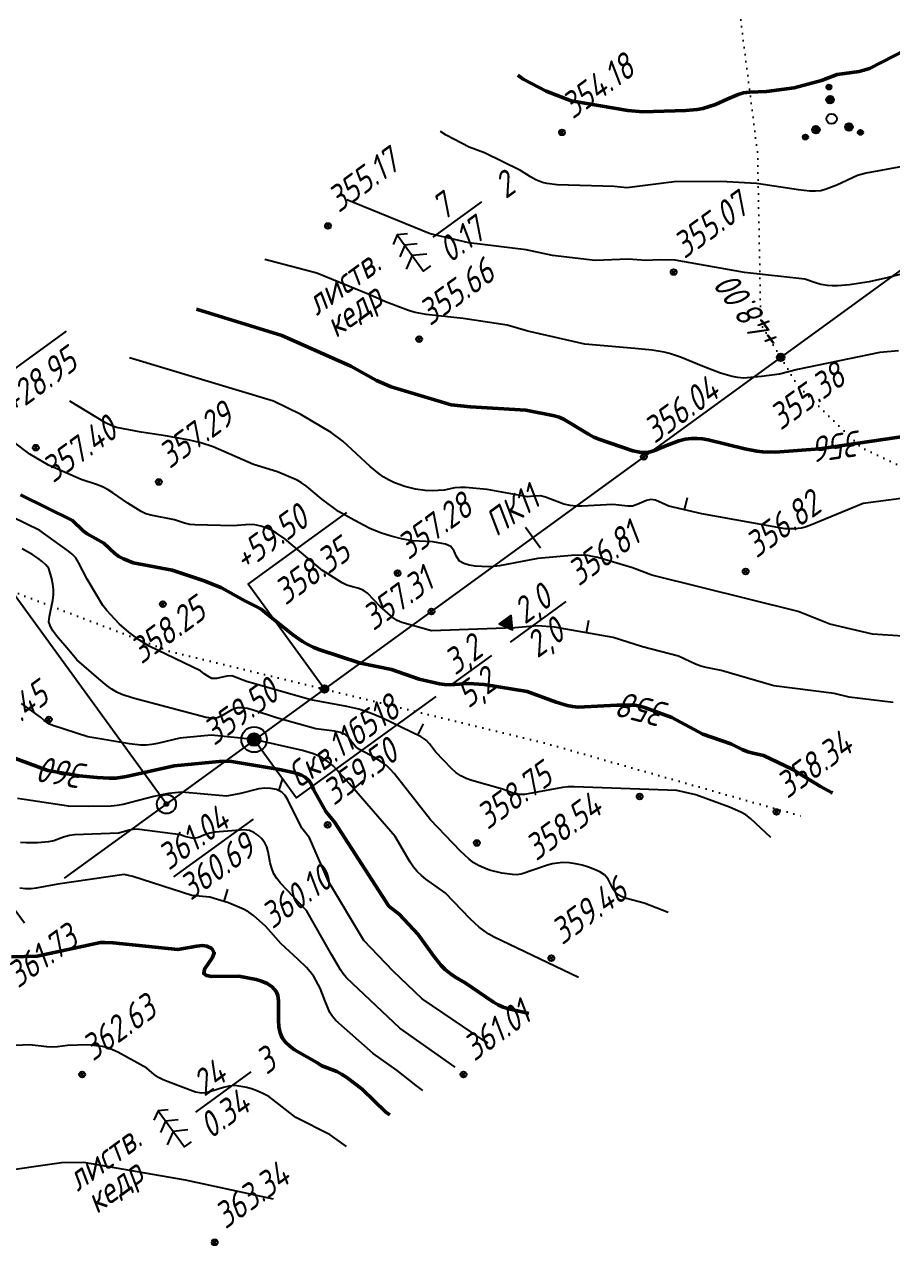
# Model space of a CAD drawing. Extents: x 1514039 to 1515876, y 2182924 to 2184238.
# Drawn here: x 1515033.8 to 1515169.7, y 2183554.5 to 2183746.1 of the extents above; entities that cross this region are included whole.
import ezdxf
from ezdxf.enums import TextEntityAlignment as Align

# ---------------------------------------------------------------- set-up
doc = ezdxf.new("R2010")
doc.units = 0
doc.linetypes.add('ИИDot', pattern=[1, 0, -1])
for name, color, linetype, lineweight in [('ИИ_ГЕОПУНКТ_025', 7, 'Continuous', 25), ('ИИ_КОНТУР_025', 7, 'ИИDot', 25), ('ИИ_ОТМЕТКА_025', 7, 'Continuous', 25), ('ИИ_ПИКЕТАЖ_025', 7, 'Continuous', 25), ('ИИ_РЕЛЬЕФ_025', 34, 'Continuous', 25), ('ИИ_РЕЛЬЕФ_050', 34, 'Continuous', 50), ('ИИ_СКВАЖИНА_025', 7, 'Continuous', 25), ('ИИ_ТРАССА_ТРУБ_025', 7, 'Continuous', 25), ('ИИ_УГОДЬЯ_025', 7, 'Continuous', 25)]:
    doc.layers.add(name, color=color, linetype=linetype, lineweight=lineweight)
doc.styles.add('VNIPISIMPLEXCUR', font='simplex.shx', dxfattribs={"width": 0.8, "oblique": 15})

# ---------------------------------------------------------------- blocks, each defined once
blk = doc.blocks.new('ИИ053952')
at = {"linetype": 'Continuous', "lineweight": 25}
h = blk.add_hatch(color=0, dxfattribs=at)
edge = h.paths.add_edge_path()
edge.add_arc((-1.309, 2.13), 0.2, 0, 360)
h = blk.add_hatch(color=0, dxfattribs=at)
edge = h.paths.add_edge_path()
edge.add_arc((-0.785, 1.278), 0.3, 0, 360)
h = blk.add_hatch(color=0, dxfattribs=at)
edge = h.paths.add_edge_path()
edge.add_arc((1.499, 0.041), 0.3, 0, 360)
h = blk.add_hatch(color=0, dxfattribs=at)
edge = h.paths.add_edge_path()
edge.add_arc((2.499, 0.068), 0.2, 0, 360)
h = blk.add_hatch(color=0, dxfattribs=at)
edge = h.paths.add_edge_path()
edge.add_arc((-0.714, -1.319), 0.3, 0, 360)
h = blk.add_hatch(color=0, dxfattribs=at)
edge = h.paths.add_edge_path()
edge.add_arc((-1.19, -2.198), 0.2, 0, 360)
at = {"color": 0, "linetype": 'Continuous', "lineweight": 25}
for centre, radius in [((-1.309, 2.13), 0.2), ((-0.785, 1.278), 0.3), ((0, 0), 0.4), ((1.499, 0.041), 0.3), ((2.499, 0.068), 0.2), ((-0.714, -1.319), 0.3), ((-1.19, -2.198), 0.2)]:
    blk.add_circle(centre, radius, dxfattribs=at)
blk = doc.blocks.new('PICKET')
at = {"color": 0, "linetype": 'Continuous', "lineweight": 25}
for p, q in [((-0.23, 0), (0.23, 0)), ((0, 0.23), (0, -0.23))]:
    blk.add_line(p, q, dxfattribs=at)
blk.add_circle((0, 0), 0.23, dxfattribs=at)
at = {"color": 0, "linetype": 'Continuous', "style": 'VNIPISIMPLEXCUR', "oblique": 15, "width": 0.8}
blk.add_attdef('OTMETKA', (1.25, 0.3), '', height=2, dxfattribs=at)
at = {"color": 8, "linetype": 'Continuous', "style": 'VNIPISIMPLEXCUR', "oblique": 15, "width": 0.8, "flags": 1}
blk.add_attdef('NOMER', (1.25, -2.7), '', height=2, dxfattribs=at)
blk = doc.blocks.new('ИИ053672А')
at = {"color": 0, "linetype": 'Continuous'}
for points in [[(0.7, 3.096), (0, 3.5), (-0.7, 3.096)], [(0, 3.5), (0, 0), (0.7, 0)], [(0.85, 2.009), (0, 2.5), (-0.85, 2.009)], [(1, 0.923), (0, 1.5), (-1, 0.923)]]:
    blk.add_lwpolyline(points, dxfattribs=at)
at = {"color": 0, "linetype": 'Continuous', "style": 'VNIPISIMPLEXCUR', "oblique": 15, "width": 0.8}
blk.add_attdef('RACE1', text='', height=2, dxfattribs=at).set_placement((-2, 2.25), align=Align.RIGHT)
blk.add_attdef('HEIGHT', (2, 2.25), '', height=2, dxfattribs=at)
blk.add_attdef('DISTANCE', text='', height=2, dxfattribs=at).set_placement((8.5, 1.75), align=Align.MIDDLE_LEFT)
blk.add_attdef('RACE2', text='', height=2, dxfattribs=at).set_placement((-2, 1.25), align=Align.TOP_RIGHT)
blk.add_attdef('THICKNESS', text='', height=2, dxfattribs=at).set_placement((2, 1.25), align=Align.TOP_LEFT)
blk = doc.blocks.new('ИИ15001')
at = {"color": 0, "linetype": 'Continuous', "lineweight": 25}
blk.add_lwpolyline([(0, 1), (0, -1)], dxfattribs=at)
at = {"color": 0, "linetype": 'Continuous', "lineweight": 25, "style": 'VNIPISIMPLEXCUR', "oblique": 15, "width": 0.8}
blk.add_attdef('STATIONING', text='', height=2, dxfattribs=at).set_placement((0, 2), align=Align.CENTER)
at = {"color": 7, "linetype": 'Continuous', "lineweight": 25, "style": 'VNIPISIMPLEXCUR', "oblique": 15, "width": 0.8}
blk.add_attdef('HEIGHT', text='', height=2, dxfattribs=at).set_placement((0, -2), align=Align.TOP_CENTER)
blk = doc.blocks.new('ИИ050052Р')
at = {"linetype": 'Continuous', "lineweight": 25}
h = blk.add_hatch(color=0, dxfattribs=at)
edge = h.paths.add_edge_path()
edge.add_arc((0, 0), 0.15, 0, 360)
at = {"color": 0, "linetype": 'Continuous', "lineweight": 25}
for radius in [0.75, 0.15]:
    blk.add_circle((0, 0), radius, dxfattribs=at)
at = {"color": 0, "linetype": 'Continuous', "style": 'VNIPISIMPLEXCUR', "oblique": 15, "width": 0.8}
for tag, p in [('CENTRE', (1.45, 0.7)), ('HEIGHT', (1.45, -2.7))]:
    blk.add_attdef(tag, p, '', height=2, dxfattribs=at)
for tag, p in [('NUMBER', (-2, -1)), ('STATIONING', (-2, -4.4)), ('ALPHA', (-2, -7.8))]:
    blk.add_attdef(tag, text='', height=2, dxfattribs=at).set_placement(p, align=Align.RIGHT)
at = {"color": 253, "linetype": 'Continuous', "style": 'VNIPISIMPLEXCUR', "oblique": 15, "width": 0.8, "flags": 1}
blk.add_attdef('NOTE', text='', height=1.6, dxfattribs=at).set_placement((-2, -10.8), align=Align.RIGHT)
blk = doc.blocks.new('ИИ25001')
at = {"linetype": 'Continuous'}
h = blk.add_hatch(color=0, dxfattribs=at)
edge = h.paths.add_edge_path()
edge.add_arc((0, 0), 0.5, 0, 360)
at = {"color": 0, "linetype": 'Continuous'}
for radius in [1, 0.5]:
    blk.add_circle((0, 0), radius, dxfattribs=at)
at = {"color": 0, "style": 'VNIPISIMPLEXCUR', "oblique": 15, "width": 0.8}
for tag, p in [('NUMBER', (2, 0.7)), ('STS', (14.218, 0.7)), ('EGWL', (38.317, 0.7)), ('TFS', (19.079, -1)), ('HEIGHT', (2, -2.7)), ('FS', (14.218, -2.7)), ('AGWL', (36.594, -2.7))]:
    blk.add_attdef(tag, p, '', height=2, dxfattribs=at)
at = {"color": 253, "style": 'VNIPISIMPLEXCUR', "oblique": 15, "width": 0.8, "flags": 1}
for tag, p in [('DATE', (-2.5, -0.8)), ('NOTE1', (-2.5, -3.2)), ('NOTE2', (-2.5, -5.6))]:
    blk.add_attdef(tag, text='', height=1.6, dxfattribs=at).set_placement(p, align=Align.RIGHT)
blk = doc.blocks.new('ИИ15002')
at = {"linetype": 'Continuous', "lineweight": 25}
h = blk.add_hatch(color=0, dxfattribs=at)
edge = h.paths.add_edge_path()
edge.add_arc((0, 0), 0.3, 0, 360)
at = {"color": 0, "linetype": 'Continuous', "lineweight": 25}
blk.add_circle((0, 0), 0.3, dxfattribs=at)
at = {"color": 0, "linetype": 'Continuous', "style": 'VNIPISIMPLEXCUR', "oblique": 15, "width": 0.8}
blk.add_attdef('STATIONING', (1, 1.3), '', height=2, rotation=90, dxfattribs=at)
at = {"color": 7, "linetype": 'Continuous', "style": 'VNIPISIMPLEXCUR', "oblique": 15, "width": 0.8}
blk.add_attdef('HEIGHT', text='', height=2, dxfattribs=at).set_placement((0, -1.3), align=Align.TOP_CENTER)
blk = doc.blocks.new('ИИ053296')
at = {"color": 0, "linetype": 'Continuous', "lineweight": 25}
blk.add_lwpolyline([(0, 0), (1, 0)], dxfattribs=at)
blk = doc.blocks.new('ИИ25002')
at = {"linetype": 'Continuous', "lineweight": 25}
blk.add_hatch(color=0, dxfattribs=at).paths.add_polyline_path([(0.577, 1), (-0.577, 1), (0, 0)])
at = {"color": 0, "linetype": 'Continuous', "lineweight": 25, "flags": 128}
blk.add_lwpolyline([(0.577, 1), (-0.577, 1), (0, 0)], close=True, dxfattribs=at)

msp = doc.modelspace()

# ---------------------------------------------------------------- linework, layer by layer
at = {"layer": 'ИИ_ГЕОПУНКТ_025'}
for points in [[(1515056.03, 2183623.9), (1515015.337, 2183679.864), (1515040.343, 2183698.046)], [(1515057.182, 2183612.479), (1515069.655, 2183621.548)]]:
    msp.add_lwpolyline(points, dxfattribs=at)
at = {"layer": 'ИИ_КОНТУР_025', "flags": 128}
for points in [[(1515144.117, 2183762.175), (1515148.707, 2183725.892), (1515149.199, 2183699.173), (1515155.021, 2183689.475), (1515164.968, 2183679.778), (1515175.401, 2183674.929), (1515188.093, 2183672.567), (1515192.403, 2183674.413), (1515197.022, 2183680.566), (1515202.871, 2183691.027), (1515208.105, 2183697.795), (1515213.873, 2183705.794), (1515224.6, 2183712.6), (1515236.441, 2183722.494), (1515243.995, 2183736.919), (1515247.52, 2183750.17), (1515247.184, 2183765.601), (1515241.809, 2183807.511), (1515231.499, 2183825.74)], [(1515009.854, 2183664.505), (1515032.612, 2183656.986), (1515056.57, 2183647.848), (1515115.048, 2183633.557), (1515155.492, 2183622.038)]]:
    msp.add_lwpolyline(points, dxfattribs=at)
at = {"layer": 'ИИ_ПИКЕТАЖ_025', "color": 4, "elevation": 358.35}
msp.add_lwpolyline([(1515080.808, 2183641.924), (1515068.838, 2183658.386), (1515084.291, 2183669.622)], dxfattribs=at)
at = {"layer": 'ИИ_РЕЛЬЕФ_025'}
for points, elevation in [([(1515171.422, 2183723.877), (1515165.739, 2183722.82), (1515164.361, 2183722.441), (1515161.125, 2183720.931), (1515159.461, 2183720.327), (1515158.619, 2183720.062), (1515157.77, 2183719.992), (1515156.895, 2183720.011), (1515155.091, 2183720.23), (1515148.536, 2183721.19), (1515142.919, 2183721.525), (1515135.626, 2183721.461), (1515128.2, 2183720.52), (1515126.214, 2183720.759), (1515117.306, 2183721.01), (1515115.68, 2183721.219), (1515114.987, 2183721.376), (1515113.943, 2183721.763), (1515113.101, 2183722.237), (1515111.539, 2183723.239), (1515105.906, 2183726.001), (1515103.463, 2183726.896), (1515099.907, 2183728.782), (1515099.016, 2183729.366)], 354.5), ([(1515172.066, 2183707.218), (1515169.207, 2183706.442), (1515166.195, 2183705.804), (1515163.129, 2183705.337), (1515161.255, 2183705.181), (1515160.414, 2183705.162), (1515159.656, 2183705.189), (1515158.637, 2183705.347), (1515157.77, 2183705.615), (1515156.13, 2183706.219), (1515146.672, 2183707.256), (1515135.776, 2183709.197), (1515133.293, 2183709.226), (1515131.216, 2183709.108), (1515128.414, 2183709.329), (1515123.244, 2183709.139), (1515116.564, 2183709.93), (1515112.442, 2183710.803), (1515103.458, 2183711.928), (1515097.394, 2183713.34), (1515084.288, 2183718.652)], 355), ([(1515170.769, 2183694.957), (1515167.882, 2183694.683), (1515154.96, 2183692.037), (1515152.144, 2183691.334), (1515149.312, 2183690.918), (1515146.47, 2183690.669), (1515145.589, 2183690.77), (1515144.698, 2183690.943), (1515142.895, 2183691.461), (1515140.17, 2183692.51), (1515136.596, 2183693.972), (1515134.876, 2183694.54), (1515134.041, 2183694.746), (1515132.157, 2183695.074), (1515129.449, 2183695.345), (1515121.62, 2183696.034), (1515112.662, 2183698.047), (1515109.457, 2183698.98), (1515102.527, 2183700.046), (1515096.727, 2183700.674), (1515095.03, 2183700.991), (1515093.999, 2183701.273), (1515090.379, 2183702.632), (1515087.919, 2183703.745), (1515079.619, 2183707.13), (1515071.448, 2183709.312)], 355.5), ([(1515173.954, 2183672.204), (1515165.265, 2183671.036), (1515156.894, 2183667.584), (1515156.161, 2183667.343), (1515155.522, 2183667.17), (1515154.551, 2183667.031), (1515153.019, 2183667.05), (1515139.982, 2183669.411), (1515134.79, 2183670.602), (1515132.685, 2183671.536), (1515131.98, 2183671.654), (1515131.27, 2183671.516), (1515129.843, 2183670.849), (1515129.112, 2183670.632), (1515128.352, 2183670.601), (1515126.017, 2183670.865), (1515121.15, 2183670.592), (1515120.222, 2183670.61), (1515119.337, 2183670.694), (1515118.304, 2183670.932), (1515115.44, 2183672.012), (1515114.644, 2183672.205), (1515113.596, 2183672.191), (1515112.653, 2183672.066), (1515106.313, 2183673.231), (1515102.896, 2183673.555), (1515102.126, 2183673.559), (1515101.224, 2183673.464), (1515099.565, 2183673.139), (1515097.665, 2183673.004), (1515096.61, 2183673.054), (1515095.095, 2183673.298), (1515093.404, 2183673.706), (1515092.535, 2183673.987), (1515091.671, 2183674.329), (1515090.83, 2183674.737), (1515090.112, 2183675.166), (1515089.393, 2183675.671), (1515087.958, 2183676.853), (1515083.657, 2183680.823), (1515081.837, 2183682.157), (1515077.119, 2183684.976), (1515072.792, 2183687.097), (1515050.239, 2183693.883)], 356.5), ([(1515171.475, 2183650.232), (1515166.735, 2183650.559), (1515160.05, 2183652.112), (1515155.078, 2183654.08), (1515132.144, 2183659.791), (1515129.106, 2183660.931), (1515123.646, 2183662.542), (1515122.828, 2183662.738), (1515122.082, 2183662.87), (1515121.174, 2183662.93), (1515119.548, 2183662.882), (1515114.264, 2183662.402), (1515108.246, 2183661.24), (1515107.318, 2183661.14), (1515106.447, 2183661.109), (1515104.415, 2183661.219), (1515103.477, 2183661.37), (1515102.648, 2183661.611), (1515101.972, 2183661.964), (1515101.51, 2183662.742), (1515101.116, 2183663.573), (1515100.639, 2183664.28), (1515099.799, 2183664.648), (1515097.79, 2183664.996), (1515094.527, 2183665.193), (1515092.885, 2183665.473), (1515091.241, 2183665.88), (1515089.569, 2183666.418), (1515087.924, 2183667.093), (1515085.478, 2183668.394), (1515083.024, 2183669.775), (1515080.315, 2183671.765), (1515078.017, 2183673.682), (1515077.222, 2183674.281), (1515076.505, 2183674.678), (1515073.434, 2183675.99), (1515069.689, 2183677.167), (1515063.333, 2183679.901), (1515061.447, 2183680.533), (1515059.63, 2183680.984), (1515055.872, 2183681.621), (1515052.087, 2183682.198), (1515048.218, 2183682.966), (1515047.348, 2183683.256), (1515046.495, 2183683.673), (1515040.876, 2183687.072)], 357), ([(1515169.951, 2183639.819), (1515163.074, 2183640.674), (1515160.725, 2183641.22), (1515151.235, 2183642.425), (1515143.005, 2183644.823), (1515140.618, 2183645.288), (1515139.818, 2183645.511), (1515138.941, 2183645.845), (1515136.293, 2183647.089), (1515130.644, 2183648.54), (1515126.061, 2183650.016), (1515116.839, 2183651.64), (1515114.198, 2183651.845), (1515110.666, 2183651.53), (1515097.597, 2183651.055), (1515092.956, 2183652.348), (1515092.178, 2183652.698), (1515091.508, 2183653.155), (1515089.531, 2183654.896), (1515087.547, 2183656.95), (1515086.853, 2183657.462), (1515086.039, 2183657.773), (1515085.196, 2183657.938), (1515084.314, 2183658.204), (1515083.586, 2183658.571), (1515080.477, 2183660.533), (1515074.589, 2183665.469), (1515073.307, 2183666.386), (1515072.611, 2183666.79), (1515071.758, 2183667.165), (1515070.84, 2183667.475), (1515069.881, 2183667.675), (1515069.065, 2183667.716), (1515066.495, 2183667.51), (1515060.46, 2183667.661), (1515059.692, 2183667.748), (1515058.839, 2183667.944), (1515057.302, 2183668.448), (1515053.596, 2183669.174), (1515052.822, 2183669.411), (1515052.067, 2183669.759), (1515049.997, 2183671.058), (1515047.641, 2183672.681), (1515046.872, 2183673.158), (1515046.122, 2183673.564), (1515045.239, 2183673.945), (1515042.675, 2183674.768), (1515037.55, 2183677.03), (1515034.638, 2183678.769), (1515032.082, 2183680.675)], 357.5), ([(1515150.791, 2183618.637), (1515147.604, 2183621.625), (1515146.835, 2183622.196), (1515146.067, 2183622.628), (1515144.287, 2183623.394), (1515139.003, 2183625.352), (1515136.065, 2183626.008), (1515119.963, 2183626.609), (1515119.01, 2183626.576), (1515118.122, 2183626.473), (1515112.163, 2183625.387), (1515111.37, 2183625.387), (1515110.464, 2183625.579), (1515108.73, 2183626.21), (1515103.896, 2183627.578), (1515103.006, 2183627.928), (1515102.187, 2183628.347), (1515101.423, 2183628.868), (1515100.733, 2183629.46), (1515098.212, 2183632.068), (1515097.281, 2183633.344), (1515096.732, 2183633.921), (1515095.967, 2183634.436), (1515089.812, 2183637.41), (1515087.997, 2183638.167), (1515086.169, 2183638.759), (1515084.334, 2183639.197), (1515078.68, 2183640.247), (1515068.556, 2183643.118), (1515066.281, 2183644.025), (1515065.518, 2183643.976), (1515063.886, 2183643.584), (1515063.167, 2183643.583), (1515062.54, 2183643.932), (1515061.942, 2183644.338), (1515061.369, 2183644.795), (1515053.343, 2183648.636), (1515051.822, 2183649.574), (1515050.134, 2183650.841), (1515048.642, 2183652.168), (1515047.308, 2183653.554), (1515046.691, 2183654.269), (1515046.085, 2183655.053), (1515045.043, 2183656.688), (1515043.585, 2183659.181), (1515042.268, 2183661.8), (1515041.832, 2183662.484), (1515041.259, 2183663.08), (1515040.688, 2183663.565), (1515036.159, 2183666.793), (1515031.808, 2183668.941)], 358.5), ([(1515134.668, 2183606.909), (1515130.942, 2183608.358), (1515128.146, 2183609.099), (1515127.289, 2183609.411), (1515126.565, 2183609.838), (1515126.077, 2183610.548), (1515125.277, 2183612.12), (1515124.68, 2183612.807), (1515123.987, 2183613.246), (1515123.146, 2183613.649), (1515122.199, 2183614.005), (1515121.188, 2183614.303), (1515120.154, 2183614.532), (1515119.14, 2183614.681), (1515118.188, 2183614.74), (1515117.33, 2183614.653), (1515116.476, 2183614.517), (1515115.629, 2183614.282), (1515111.655, 2183612.914), (1515110.901, 2183612.799), (1515110.271, 2183612.839), (1515108.593, 2183613.087), (1515106.688, 2183613.555), (1515105.776, 2183613.876), (1515104.95, 2183614.24), (1515104.198, 2183614.698), (1515103.487, 2183615.245), (1515102.144, 2183616.509), (1515097.42, 2183621.438), (1515091.748, 2183628.704), (1515091.127, 2183629.358), (1515090.509, 2183629.939), (1515089.659, 2183630.593), (1515088.776, 2183631.138), (1515086.303, 2183632.462), (1515085.666, 2183632.917), (1515085.082, 2183633.597), (1515084.645, 2183634.267), (1515084.042, 2183634.82), (1515083.298, 2183635.121), (1515082.4, 2183635.313), (1515079.441, 2183635.7), (1515073.305, 2183637.399), (1515069.611, 2183638.645), (1515068.743, 2183638.862), (1515067.93, 2183638.986), (1515067.188, 2183638.987), (1515066.28, 2183638.696), (1515064.699, 2183637.751), (1515063.883, 2183637.344), (1515063.102, 2183637.342), (1515062.266, 2183637.481), (1515050.791, 2183640.48), (1515049.052, 2183641.095), (1515048.277, 2183641.451), (1515047.457, 2183641.917), (1515046.723, 2183642.427), (1515045.416, 2183643.526), (1515041.984, 2183646.509), (1515040.749, 2183648.007), (1515038.807, 2183650.262), (1515038.278, 2183651.004), (1515037.866, 2183651.738), (1515037.607, 2183652.459), (1515037.713, 2183653.316), (1515038.227, 2183655.871), (1515038.333, 2183656.713), (1515038.325, 2183657.557), (1515038.236, 2183658.396), (1515038.051, 2183659.218), (1515037.582, 2183660.835), (1515037.124, 2183661.41), (1515036.547, 2183661.957), (1515035.869, 2183662.478), (1515035.11, 2183662.975), (1515033.43, 2183663.897)], 359), ([(1515120.639, 2183596.704), (1515107.395, 2183603.045), (1515106.591, 2183603.513), (1515105.816, 2183604.025), (1515105.074, 2183604.589), (1515103.676, 2183605.842), (1515099.727, 2183609.956), (1515096.72, 2183612.098), (1515096.007, 2183612.689), (1515095.341, 2183613.346), (1515094.776, 2183614.028), (1515094.253, 2183614.77), (1515091.869, 2183618.807), (1515084.721, 2183627.063), (1515082.156, 2183629.885), (1515081.407, 2183630.534), (1515080.529, 2183631.115), (1515079.833, 2183631.465), (1515079.066, 2183631.777), (1515077.36, 2183632.312), (1515069.725, 2183634.021), (1515063.037, 2183634.691), (1515058.114, 2183634.224), (1515054.626, 2183633.374), (1515053.739, 2183633.223), (1515052.834, 2183633.144), (1515051.986, 2183633.151), (1515050.246, 2183633.34), (1515043.727, 2183634.423), (1515038.217, 2183636.201), (1515037.595, 2183636.483), (1515036.853, 2183637.002), (1515036.291, 2183637.512), (1515033.318, 2183639.687)], 359.5), ([(1515106.483, 2183586.406), (1515105.691, 2183586.854), (1515096.139, 2183593.352), (1515091.553, 2183597.676), (1515086.966, 2183602.487), (1515081.46, 2183611.778), (1515078.462, 2183618.61), (1515077.232, 2183620.1), (1515075.085, 2183624.539), (1515074.618, 2183625.23), (1515074.115, 2183625.741), (1515073.273, 2183626.184), (1515072.378, 2183626.35), (1515071.43, 2183626.379), (1515070.531, 2183626.291), (1515067.647, 2183625.543), (1515065.446, 2183625.153), (1515058.453, 2183625.747), (1515056.363, 2183625.548), (1515054.059, 2183625.077), (1515049.25, 2183623.811), (1515048.329, 2183623.65), (1515047.391, 2183623.554), (1515043.786, 2183623.499), (1515040.664, 2183623.549), (1515032.671, 2183624.764)], 360.5), ([(1515101.276, 2183582.618), (1515092.619, 2183588.782), (1515084.279, 2183596.628), (1515083.719, 2183597.277), (1515083.298, 2183597.892), (1515081.926, 2183600.323), (1515078.003, 2183607.221), (1515073.904, 2183611.503), (1515073.348, 2183612.227), (1515072.886, 2183612.957), (1515072.528, 2183613.791), (1515072.298, 2183614.671), (1515071.984, 2183616.406), (1515071.78, 2183617.18), (1515071.464, 2183617.836), (1515070.958, 2183618.475), (1515070.372, 2183619.015), (1515069.735, 2183619.44), (1515069.078, 2183619.733), (1515068.216, 2183619.846), (1515063.671, 2183619.477), (1515062.824, 2183619.345), (1515061.917, 2183619.037), (1515061.065, 2183618.671), (1515060.248, 2183618.485), (1515059.571, 2183618.636), (1515058.902, 2183618.833), (1515058.241, 2183619.073), (1515051.809, 2183619.928), (1515051.044, 2183619.936), (1515050.165, 2183619.796), (1515048.561, 2183619.318), (1515041.629, 2183619.069), (1515040.825, 2183618.96), (1515039.908, 2183618.73), (1515038.37, 2183618.153), (1515037.523, 2183617.952), (1515035.843, 2183617.8), (1515034.026, 2183617.802), (1515033.16, 2183617.872)], 361), ([(1515096.243, 2183578.957), (1515095.18, 2183579.753), (1515092.187, 2183582.138), (1515088.46, 2183584.803), (1515082.604, 2183589.938), (1515082.06, 2183590.56), (1515081.671, 2183591.225), (1515080.928, 2183593.003), (1515080.104, 2183595.017), (1515079.123, 2183596.877), (1515078.581, 2183597.584), (1515077.983, 2183598.257), (1515076.672, 2183599.532), (1515073.947, 2183602.021), (1515071.614, 2183604.686), (1515069.661, 2183606.421), (1515068.961, 2183606.928), (1515068.198, 2183607.355), (1515065.759, 2183608.418), (1515062.843, 2183609.287), (1515060.03, 2183609.562), (1515050.783, 2183612.519), (1515049.428, 2183612.839), (1515038.989, 2183611.354), (1515035.624, 2183610.692), (1515034.851, 2183610.62), (1515033.92, 2183610.62), (1515033.051, 2183610.705)], 361.5), ([(1515084.24, 2183570.225), (1515081.698, 2183572.029), (1515076.297, 2183574.747), (1515072.78, 2183577.538), (1515072.067, 2183578.015), (1515071.344, 2183578.418), (1515070.443, 2183578.836), (1515069.535, 2183579.191), (1515068.616, 2183579.464), (1515066.742, 2183579.742), (1515065.873, 2183579.667), (1515064.962, 2183579.445), (1515063.142, 2183578.852), (1515062.294, 2183578.628), (1515061.527, 2183578.549), (1515060.584, 2183578.703), (1515056.32, 2183580.316), (1515055.514, 2183580.661), (1515054.81, 2183581.025), (1515054.117, 2183581.503), (1515052.948, 2183582.499), (1515048.431, 2183584.987), (1515047.594, 2183585.382), (1515046.819, 2183585.682), (1515045.983, 2183585.898), (1515043.727, 2183586.161), (1515040.51, 2183586.063), (1515038.969, 2183585.832), (1515038.143, 2183585.777), (1515037.3, 2183585.817), (1515034.557, 2183586.165), (1515030.234, 2183585.918)], 362.5), ([(1515072.827, 2183561.922), (1515059.035, 2183564.913), (1515043.087, 2183567.713), (1515039.6, 2183567.65), (1515028.969, 2183566.119), (1515025.273, 2183565.126), (1515023.735, 2183564.464), (1515023.053, 2183564.111), (1515022.422, 2183563.643), (1515021.853, 2183563.159), (1515019.688, 2183561.843), (1515019.075, 2183561.343), (1515018.55, 2183560.654), (1515018.128, 2183559.907), (1515017.569, 2183559.166), (1515016.913, 2183558.588), (1515015.276, 2183557.447), (1515013.566, 2183556.31), (1515005.621, 2183552.306)], 363)]:
    msp.add_lwpolyline(points, dxfattribs=dict(at, elevation=elevation))
at = {"layer": 'ИИ_РЕЛЬЕФ_050'}
for points, elevation in [([(1515179.592, 2183746.106), (1515166.241, 2183739.263), (1515165.369, 2183738.961), (1515164.606, 2183738.786), (1515161.153, 2183738.301), (1515158.712, 2183737.374), (1515154.441, 2183736.223), (1515150.113, 2183735.638), (1515147.442, 2183735.55), (1515146.468, 2183735.399), (1515145.658, 2183735.165), (1515143.933, 2183734.441), (1515142.078, 2183733.619), (1515141.104, 2183733.263), (1515140.102, 2183732.991), (1515139.249, 2183732.835), (1515137.443, 2183732.641), (1515130.736, 2183732.422), (1515128.379, 2183732.671), (1515119.456, 2183734.183), (1515115.559, 2183735.669), (1515111.935, 2183737.578), (1515111.138, 2183738.184)], 354), ([(1515172.307, 2183681.638), (1515158.431, 2183679.603), (1515151.527, 2183679.097), (1515149.477, 2183679.141), (1515148.582, 2183679.236), (1515146.714, 2183679.595), (1515140.977, 2183681.02), (1515140.07, 2183681.161), (1515139.194, 2183681.237), (1515138.355, 2183681.234), (1515137.355, 2183681.101), (1515136.358, 2183680.845), (1515134.429, 2183680.126), (1515132.688, 2183679.407), (1515131.926, 2183679.15), (1515131.255, 2183679.015), (1515130.445, 2183679.03), (1515129.131, 2183679.307), (1515123.804, 2183681.102), (1515123.016, 2183681.444), (1515122.171, 2183681.878), (1515118.4, 2183684.188), (1515117.594, 2183684.568), (1515116.862, 2183684.784), (1515112.346, 2183685.648), (1515103.677, 2183686.176), (1515100.687, 2183686.523), (1515091.275, 2183689.307), (1515088.975, 2183690.296), (1515084.95, 2183692.556), (1515074.122, 2183697.369), (1515060.731, 2183701.516)], 356), ([(1515160.429, 2183625.649), (1515160.279, 2183625.713), (1515158.58, 2183626.646), (1515154.124, 2183629.387), (1515149.601, 2183631.52), (1515147.986, 2183631.86), (1515147.175, 2183632.09), (1515146.29, 2183632.452), (1515144.513, 2183633.319), (1515140.113, 2183634.856), (1515135.243, 2183637.467), (1515131.115, 2183639.005), (1515130.287, 2183639.238), (1515129.456, 2183639.402), (1515126.637, 2183639.419), (1515120.564, 2183639.114), (1515119.671, 2183639.203), (1515118.869, 2183639.364), (1515117.136, 2183639.881), (1515112.558, 2183641.552), (1515105.834, 2183642.62), (1515103.398, 2183642.815), (1515100.568, 2183642.615), (1515099.619, 2183642.638), (1515098.828, 2183642.737), (1515095.641, 2183643.459), (1515091.327, 2183645), (1515086.476, 2183645.996), (1515079.905, 2183648.145), (1515079.025, 2183648.517), (1515078.182, 2183648.931), (1515077.346, 2183649.413), (1515075.78, 2183650.498), (1515072.078, 2183653.448), (1515071.508, 2183653.959), (1515070.864, 2183654.465), (1515070.093, 2183654.901), (1515068.313, 2183655.755), (1515064.663, 2183657.827), (1515061.958, 2183658.909), (1515056.933, 2183660.586), (1515050.817, 2183661.727), (1515049.302, 2183662.345), (1515048.562, 2183662.739), (1515047.96, 2183663.184), (1515046.209, 2183664.792), (1515043.607, 2183666.28), (1515043.003, 2183666.763), (1515041.288, 2183668.377), (1515033.145, 2183672.407)], 358), ([(1515112.846, 2183591.034), (1515109.717, 2183591.78), (1515108.81, 2183592.031), (1515108.04, 2183592.404), (1515107.288, 2183592.84), (1515102.841, 2183595.854), (1515101.263, 2183596.781), (1515100.487, 2183597.308), (1515099.733, 2183597.934), (1515099.098, 2183598.585), (1515097.878, 2183600.118), (1515095.498, 2183603.459), (1515092.512, 2183606.651), (1515090.905, 2183607.893), (1515082.408, 2183621.022), (1515081.016, 2183622.709), (1515079.094, 2183626.201), (1515078.807, 2183626.873), (1515078.419, 2183627.518), (1515077.775, 2183628.097), (1515077.199, 2183628.404), (1515076.488, 2183628.676), (1515075.663, 2183628.918), (1515073.746, 2183629.333), (1515066.233, 2183630.576), (1515064.831, 2183630.607), (1515057.238, 2183629.886), (1515049.792, 2183628.194), (1515048.096, 2183627.982), (1515047.066, 2183627.947), (1515045.149, 2183628.058), (1515042.362, 2183628.337), (1515037.455, 2183629.176), (1515029.972, 2183631.95)], 360), ([(1515091.049, 2183575.178), (1515090.449, 2183575.572), (1515086.703, 2183579.171), (1515084.307, 2183581.028), (1515083.492, 2183581.554), (1515082.729, 2183581.941), (1515080.398, 2183582.866), (1515079.585, 2183583.391), (1515076.13, 2183585.371), (1515075.369, 2183585.926), (1515074.712, 2183586.541), (1515074.188, 2183587.233), (1515073.848, 2183588.041), (1515073.669, 2183588.981), (1515073.603, 2183590.001), (1515073.589, 2183593.031), (1515073.481, 2183593.86), (1515073.241, 2183594.513), (1515072.595, 2183595.259), (1515071.802, 2183595.744), (1515070.925, 2183596.132), (1515070.113, 2183596.406), (1515067.406, 2183596.916), (1515063.099, 2183596.881), (1515062.311, 2183597.012), (1515061.871, 2183597.309), (1515061.992, 2183597.991), (1515063.274, 2183599.856), (1515063.531, 2183600.593), (1515063.142, 2183601.228), (1515062.38, 2183601.622), (1515061.68, 2183601.694), (1515060.797, 2183601.609), (1515057.829, 2183601.086), (1515047.698, 2183602.162), (1515046.395, 2183602.207), (1515045.671, 2183602.169), (1515044.971, 2183602.056), (1515035.747, 2183600.026), (1515031.753, 2183599.953)], 362)]:
    msp.add_lwpolyline(points, dxfattribs=dict(at, elevation=elevation))
at = {"layer": 'ИИ_СКВАЖИНА_025', "flags": 128}
for points in [[(1515109.95, 2183649.302), (1515118.7, 2183655.664)], [(1515100.982, 2183642.781), (1515107.016, 2183647.168)], [(1515069.779, 2183634.008), (1515076.435, 2183624.854), (1515098.316, 2183640.764)]]:
    msp.add_lwpolyline(points, dxfattribs=at)
at = {"layer": 'ИИ_ТРАССА_ТРУБ_025', "color": 4}
msp.add_lwpolyline([(1515040.047, 2183612.273), (1515056.03, 2183623.9), (1515291.47, 2183795.17), (1515436.96, 2183900.993)], dxfattribs=at)
at = {"layer": 'ИИ_УГОДЬЯ_025'}
for points in [[(1515097.818, 2183712.77), (1515105.484, 2183718.344)], [(1515060.648, 2183575.61), (1515069.309, 2183581.908)]]:
    msp.add_lwpolyline(points, dxfattribs=at)

# ---------------------------------------------------------------- block references
at = {"layer": 'ИИ_ГЕОПУНКТ_025'}
ref = msp.add_blockref('ИИ050052Р', (1515056.03, 2183623.9, 360.69), dxfattribs=dict(at, xscale=2, yscale=2, zscale=2, rotation=36.02222222222222))
ref.add_attrib('NUMBER', 'Т.50965', dxfattribs={"layer": '0', "color": 0, "linetype": 'Continuous', "height": 4, "rotation": 36.02222, "style": 'VNIPISIMPLEXCUR', "oblique": 15, "width": 0.8}).set_placement((1515030.157, 2183692.274), align=Align.RIGHT)
ref.add_attrib('CENTRE', '361.04', (1515056.383, 2183613.375), dxfattribs={"layer": '0', "color": 0, "linetype": 'Continuous', "height": 4, "rotation": 36.02222, "style": 'VNIPISIMPLEXCUR', "oblique": 15, "width": 0.8})
ref.add_attrib('HEIGHT', '360.69', (1515059.82, 2183608.649), dxfattribs={"layer": '0', "color": 0, "linetype": 'Continuous', "height": 4, "rotation": 36.02222, "style": 'VNIPISIMPLEXCUR', "oblique": 15, "width": 0.8})
ref.add_attrib('STATIONING', 'ПК10+28.95', dxfattribs={"layer": '0', "color": 0, "linetype": 'Continuous', "height": 4, "rotation": 36.02222, "style": 'VNIPISIMPLEXCUR', "oblique": 15, "width": 0.8}).set_placement((1515042.418, 2183692.439), align=Align.RIGHT)
at = {"layer": 'ИИ_ОТМЕТКА_025', "xscale": 2, "yscale": 2, "zscale": 2, "rotation": 36.02222222222222}
for p, values in [((1515118.03, 2183729.22, 354.18), {'OTMETKA': '354.18'}), ((1515081.35, 2183714.55, 355.17), {'OTMETKA': '355.17'}), ((1515135.54, 2183707.32, 355.07), {'OTMETKA': '355.07'}), ((1515095.65, 2183696.8, 355.66), {'OTMETKA': '355.66'}), ((1515130.87, 2183678.342, 356.04), {'OTMETKA': '356.04'}), ((1515054.84, 2183674.4, 357.29), {'OTMETKA': '357.29'}), ((1515092.27, 2183660.11, 357.28), {'OTMETKA': '357.28'}), ((1515146.83, 2183660.37, 356.82), {'OTMETKA': '356.82'}), ((1515151.67, 2183622.66, 358.34), {'OTMETKA': '358.34'}), ((1515104.685, 2183617.797, 358.75), {'OTMETKA': '358.75'}), ((1515116.37, 2183599.73, 359.46), {'OTMETKA': '359.46'}), ((1515042.82, 2183581.49, 362.63), {'OTMETKA': '362.63'}), ((1515102.6, 2183581.48, 361.01), {'OTMETKA': '361.01'}), ((1515063.6, 2183555.17, 363.34), {'OTMETKA': '363.34'})]:
    msp.add_blockref('PICKET', p, dxfattribs=at).add_auto_attribs(values)
at = {"layer": 'ИИ_ОТМЕТКА_025'}
ref = msp.add_blockref('PICKET', (1515035.57, 2183679.78, 357.4), dxfattribs=dict(at, xscale=2, yscale=2, zscale=2, rotation=36.02222222222222))
ref.add_attrib('OTMETKA', '357.40', (1515038.239, 2183674.118, 357.4), dxfattribs={"layer": '0', "color": 0, "linetype": 'Continuous', "height": 4, "rotation": 36.02222, "style": 'VNIPISIMPLEXCUR', "oblique": 15, "width": 0.8})
ref = msp.add_blockref('PICKET', (1515097.584, 2183654.098, 357.31), dxfattribs=dict(at, xscale=2, yscale=2, zscale=2, rotation=36.02222222222222))
ref.add_attrib('OTMETKA', '357.31', (1515088.461, 2183650.949, 357.31), dxfattribs={"layer": '0', "color": 0, "linetype": 'Continuous', "height": 4, "rotation": 36.02222, "style": 'VNIPISIMPLEXCUR', "oblique": 15, "width": 0.8})
ref = msp.add_blockref('PICKET', (1515055.48, 2183655.23, 358.25), dxfattribs=dict(at, xscale=2, yscale=2, zscale=2, rotation=36.02222222222222))
ref.add_attrib('OTMETKA', '358.25', (1515052.072, 2183645.71, 358.25), dxfattribs={"layer": '0', "color": 0, "linetype": 'Continuous', "height": 4, "rotation": 36.02222, "style": 'VNIPISIMPLEXCUR', "oblique": 15, "width": 0.8})
ref = msp.add_blockref('PICKET', (1515037.61, 2183637.151, 359.45), dxfattribs=dict(at, xscale=2, yscale=2, zscale=2, rotation=36.02222222222222))
ref.add_attrib('OTMETKA', '359.45', (1515027.292, 2183632.388, 359.45), dxfattribs={"layer": '0', "color": 0, "linetype": 'Continuous', "height": 4, "rotation": 36.02222, "style": 'VNIPISIMPLEXCUR', "oblique": 15, "width": 0.8})
ref = msp.add_blockref('PICKET', (1515069.778, 2183634.01, 359.5), dxfattribs=dict(at, xscale=2, yscale=2, zscale=2, rotation=36.02222222222222))
ref.add_attrib('OTMETKA', '359.50', (1515063.495, 2183632.943), dxfattribs={"layer": '0', "color": 0, "linetype": 'Continuous', "height": 4, "rotation": 36.02222, "style": 'VNIPISIMPLEXCUR', "oblique": 15, "width": 0.8})
ref = msp.add_blockref('PICKET', (1515130.22, 2183625.08, 358.54), dxfattribs=dict(at, xscale=2, yscale=2, zscale=2, rotation=36.02222222222222))
ref.add_attrib('OTMETKA', '358.54', (1515113.981, 2183614.849, 358.54), dxfattribs={"layer": '0', "color": 0, "linetype": 'Continuous', "height": 4, "rotation": 36.02222, "style": 'VNIPISIMPLEXCUR', "oblique": 15, "width": 0.8})
ref = msp.add_blockref('PICKET', (1515081.3, 2183620.63, 360.1), dxfattribs=dict(at, xscale=2, yscale=2, zscale=2, rotation=36.02222222222222))
ref.add_attrib('OTMETKA', '360.10', (1515072.622, 2183604.185, 360.1), dxfattribs={"layer": '0', "color": 0, "linetype": 'Continuous', "height": 4, "rotation": 36.02222, "style": 'VNIPISIMPLEXCUR', "oblique": 15, "width": 0.8})
at = {"layer": 'ИИ_ПИКЕТАЖ_025', "color": 4}
ref = msp.add_blockref('ИИ15002', (1515152.332, 2183693.954, 355.38), dxfattribs=dict(at, xscale=2, yscale=2, zscale=2, rotation=36.02228177214084))
ref.add_attrib('STATIONING', '+48.00', (1515152.935, 2183696.469, 355.38), dxfattribs={"layer": '0', "color": 0, "linetype": 'Continuous', "height": 4, "rotation": 126.02222, "style": 'VNIPISIMPLEXCUR', "oblique": 15, "width": 0.8})
ref.add_attrib('HEIGHT', '355.38', dxfattribs={"layer": '0', "color": 7, "linetype": 'Continuous', "height": 4, "rotation": 36.02228, "style": 'VNIPISIMPLEXCUR', "oblique": 15, "width": 0.8}).set_placement((1515155.215, 2183689.454, 355.38), align=Align.TOP_CENTER)
ref = msp.add_blockref('ИИ15001', (1515113.486, 2183665.696, 356.81), dxfattribs=dict(at, xscale=2, yscale=2, zscale=2, rotation=36.03388417999994))
ref.add_attrib('STATIONING', 'ПК11', dxfattribs={"layer": '0', "color": 0, "linetype": 'Continuous', "lineweight": 25, "height": 4, "rotation": 36.03388, "style": 'VNIPISIMPLEXCUR', "oblique": 15, "width": 0.8}).set_placement((1515111.32, 2183668.312), align=Align.CENTER)
ref.add_attrib('HEIGHT', '356.81', dxfattribs={"layer": '0', "color": 7, "linetype": 'Continuous', "lineweight": 25, "height": 4, "rotation": 36.03388, "style": 'VNIPISIMPLEXCUR', "oblique": 15, "width": 0.8}).set_placement((1515123.275, 2183664.808), align=Align.TOP_CENTER)
ref = msp.add_blockref('ИИ15002', (1515080.808, 2183641.924, 358.35), dxfattribs=dict(at, xscale=2, yscale=2, zscale=2, rotation=36.02228177214084))
ref.add_attrib('STATIONING', '+59.50', (1515068.245, 2183660.239, 358.35), dxfattribs={"layer": '0', "color": 0, "linetype": 'Continuous', "height": 4, "rotation": 36.02222, "style": 'VNIPISIMPLEXCUR', "oblique": 15, "width": 0.8})
ref.add_attrib('HEIGHT', '358.35', dxfattribs={"layer": '0', "color": 7, "linetype": 'Continuous', "height": 4, "rotation": 36.02228, "style": 'VNIPISIMPLEXCUR', "oblique": 15, "width": 0.8}).set_placement((1515077.59, 2183662.018, 358.35), align=Align.TOP_CENTER)
ref = msp.add_blockref('ИИ15001', (1515032.619, 2183606.869, 361.73), dxfattribs=dict(at, xscale=2, yscale=2, zscale=2, rotation=36.03512428999998))
ref.add_attrib('STATIONING', 'ПК10', dxfattribs={"layer": '0', "color": 0, "linetype": 'Continuous', "lineweight": 25, "height": 4, "rotation": 36.03512, "style": 'VNIPISIMPLEXCUR', "oblique": 15, "width": 0.8}).set_placement((1515023.088, 2183604.885), align=Align.CENTER)
ref.add_attrib('HEIGHT', '361.73', dxfattribs={"layer": '0', "color": 7, "linetype": 'Continuous', "lineweight": 25, "height": 4, "rotation": 36.03512, "style": 'VNIPISIMPLEXCUR', "oblique": 15, "width": 0.8}).set_placement((1515035.278, 2183601.684), align=Align.TOP_CENTER)
at = {"layer": 'ИИ_РЕЛЬЕФ_025', "xscale": 2, "yscale": 2, "zscale": 2}
for p, rotation in [((1515137.256, 2183670.036, 356.5), 77.08074725214082), ((1515121.88, 2183650.752, 357.5), 80.0114857921408), ((1515095.436, 2183634.692, 358.5), 64.21305247214082), ((1515073.659, 2183625.981, 360.5), 71.98333439214083), ((1515085.401, 2183626.278, 359.5), 40.88298867214081), ((1515065.07, 2183608.623, 361.5), 73.39702922214082)]:
    msp.add_blockref('ИИ053296', p, dxfattribs=dict(at, rotation=rotation))
at = {"layer": 'ИИ_СКВАЖИНА_025'}
ref = msp.add_blockref('ИИ25001', (1515069.778, 2183634.01, 359.5), dxfattribs=dict(at, xscale=2, yscale=2, zscale=2, rotation=36.02228177214084))
ref.add_attrib('NUMBER', 'Скв.11б518', (1515076.808, 2183626.25), dxfattribs={"layer": '0', "color": 0, "height": 4, "rotation": 36.02228, "style": 'VNIPISIMPLEXCUR', "oblique": 15, "width": 0.8})
ref.add_attrib('HEIGHT', '359.50', (1515082.247, 2183623.544), dxfattribs={"layer": '0', "color": 0, "height": 4, "rotation": 36.02228, "style": 'VNIPISIMPLEXCUR', "oblique": 15, "width": 0.8})
ref.add_attrib('STS', '3,2', (1515101.27, 2183643.969), dxfattribs={"layer": '0', "color": 0, "height": 4, "rotation": 36.02228, "style": 'VNIPISIMPLEXCUR', "oblique": 15, "width": 0.8})
ref.add_attrib('FS', '5,2', (1515103.313, 2183638.784), dxfattribs={"layer": '0', "color": 0, "height": 4, "rotation": 36.02228, "style": 'VNIPISIMPLEXCUR', "oblique": 15, "width": 0.8})
ref.add_attrib('EGWL', '2,0', (1515112.19, 2183651.964), dxfattribs={"layer": '0', "color": 0, "height": 4, "rotation": 36.02228, "style": 'VNIPISIMPLEXCUR', "oblique": 15, "width": 0.8})
ref.add_attrib('AGWL', '2,0', (1515114.167, 2183646.676), dxfattribs={"layer": '0', "color": 0, "height": 4, "rotation": 36.02228, "style": 'VNIPISIMPLEXCUR', "oblique": 15, "width": 0.8})
at = {"layer": 'ИИ_СКВАЖИНА_025', "xscale": 2, "yscale": 2, "zscale": 2, "rotation": 36.02228177214084}
msp.add_blockref('ИИ25002', (1515110.306, 2183651.212), dxfattribs=at)
at = {"layer": 'ИИ_УГОДЬЯ_025', "xscale": 2, "yscale": 2, "zscale": 2, "rotation": 333.2206749929239}
msp.add_blockref('ИИ053952', (1515160.308, 2183731.347), dxfattribs=at)
at = {"layer": 'ИИ_УГОДЬЯ_025'}
ref = msp.add_blockref('ИИ053672А', (1515096.334, 2183707.475), dxfattribs=dict(at, xscale=2, yscale=2, zscale=2, rotation=36.02222222222222))
ref.add_attrib('RACE1', 'листв.', dxfattribs={"layer": '0', "color": 0, "linetype": 'Continuous', "height": 4, "rotation": 36.02222, "style": 'VNIPISIMPLEXCUR', "oblique": 15, "width": 0.8}).set_placement((1515089.979, 2183707.911), align=Align.RIGHT)
ref.add_attrib('RACE2', 'кедр', dxfattribs={"layer": '0', "color": 0, "linetype": 'Continuous', "height": 4, "rotation": 36.02222, "style": 'VNIPISIMPLEXCUR', "oblique": 15, "width": 0.8}).set_placement((1515087.888, 2183705.677), align=Align.TOP_RIGHT)
ref.add_attrib('HEIGHT', '7', (1515099.413, 2183715.259), dxfattribs={"layer": '0', "color": 0, "linetype": 'Continuous', "height": 4, "rotation": 36.02222, "style": 'VNIPISIMPLEXCUR', "oblique": 15, "width": 0.8})
ref.add_attrib('THICKNESS', '0.17', dxfattribs={"layer": '0', "color": 0, "linetype": 'Continuous', "height": 4, "rotation": 36.02222, "style": 'VNIPISIMPLEXCUR', "oblique": 15, "width": 0.8}).set_placement((1515098.099, 2183711.849), align=Align.TOP_LEFT)
ref.add_attrib('DISTANCE', '2', dxfattribs={"layer": '0', "color": 0, "linetype": 'Continuous', "height": 4, "rotation": 36.02222, "style": 'VNIPISIMPLEXCUR', "oblique": 15, "width": 0.8}).set_placement((1515108.025, 2183720.303), align=Align.MIDDLE_LEFT)
ref = msp.add_blockref('ИИ053672А', (1515058.837, 2183570.131), dxfattribs=dict(at, xscale=2, yscale=2, zscale=2, rotation=36.02222222222222))
ref.add_attrib('RACE1', 'листв.', dxfattribs={"layer": '0', "color": 0, "linetype": 'Continuous', "height": 4, "rotation": 36.02222, "style": 'VNIPISIMPLEXCUR', "oblique": 15, "width": 0.8}).set_placement((1515052.482, 2183570.568), align=Align.RIGHT)
ref.add_attrib('RACE2', 'кедр', dxfattribs={"layer": '0', "color": 0, "linetype": 'Continuous', "height": 4, "rotation": 36.02222, "style": 'VNIPISIMPLEXCUR', "oblique": 15, "width": 0.8}).set_placement((1515050.391, 2183568.333), align=Align.TOP_RIGHT)
ref.add_attrib('HEIGHT', '24', (1515061.915, 2183577.915), dxfattribs={"layer": '0', "color": 0, "linetype": 'Continuous', "height": 4, "rotation": 36.02222, "style": 'VNIPISIMPLEXCUR', "oblique": 15, "width": 0.8})
ref.add_attrib('THICKNESS', '0.34', dxfattribs={"layer": '0', "color": 0, "linetype": 'Continuous', "height": 4, "rotation": 36.02222, "style": 'VNIPISIMPLEXCUR', "oblique": 15, "width": 0.8}).set_placement((1515060.602, 2183574.506), align=Align.TOP_LEFT)
ref.add_attrib('DISTANCE', '3', dxfattribs={"layer": '0', "color": 0, "linetype": 'Continuous', "height": 4, "rotation": 36.02222, "style": 'VNIPISIMPLEXCUR', "oblique": 15, "width": 0.8}).set_placement((1515070.528, 2183582.96), align=Align.MIDDLE_LEFT)

# ---------------------------------------------------------------- texts
at = {"layer": 'ИИ_РЕЛЬЕФ_025', "style": 'VNIPISIMPLEXCUR', "oblique": 15, "width": 0.8}
for s, rotation, p in [('356', 188.3432, (1515161.563, 2183680.062, 356)), ('358', 165.64899, (1515131.061, 2183638.598, 358)), ('360', 170.30498, (1515040.152, 2183628.715, 360))]:
    msp.add_text(s, height=4, rotation=rotation, dxfattribs=at).set_placement(p, align=Align.MIDDLE)

doc.saveas('drawing.dxf')
